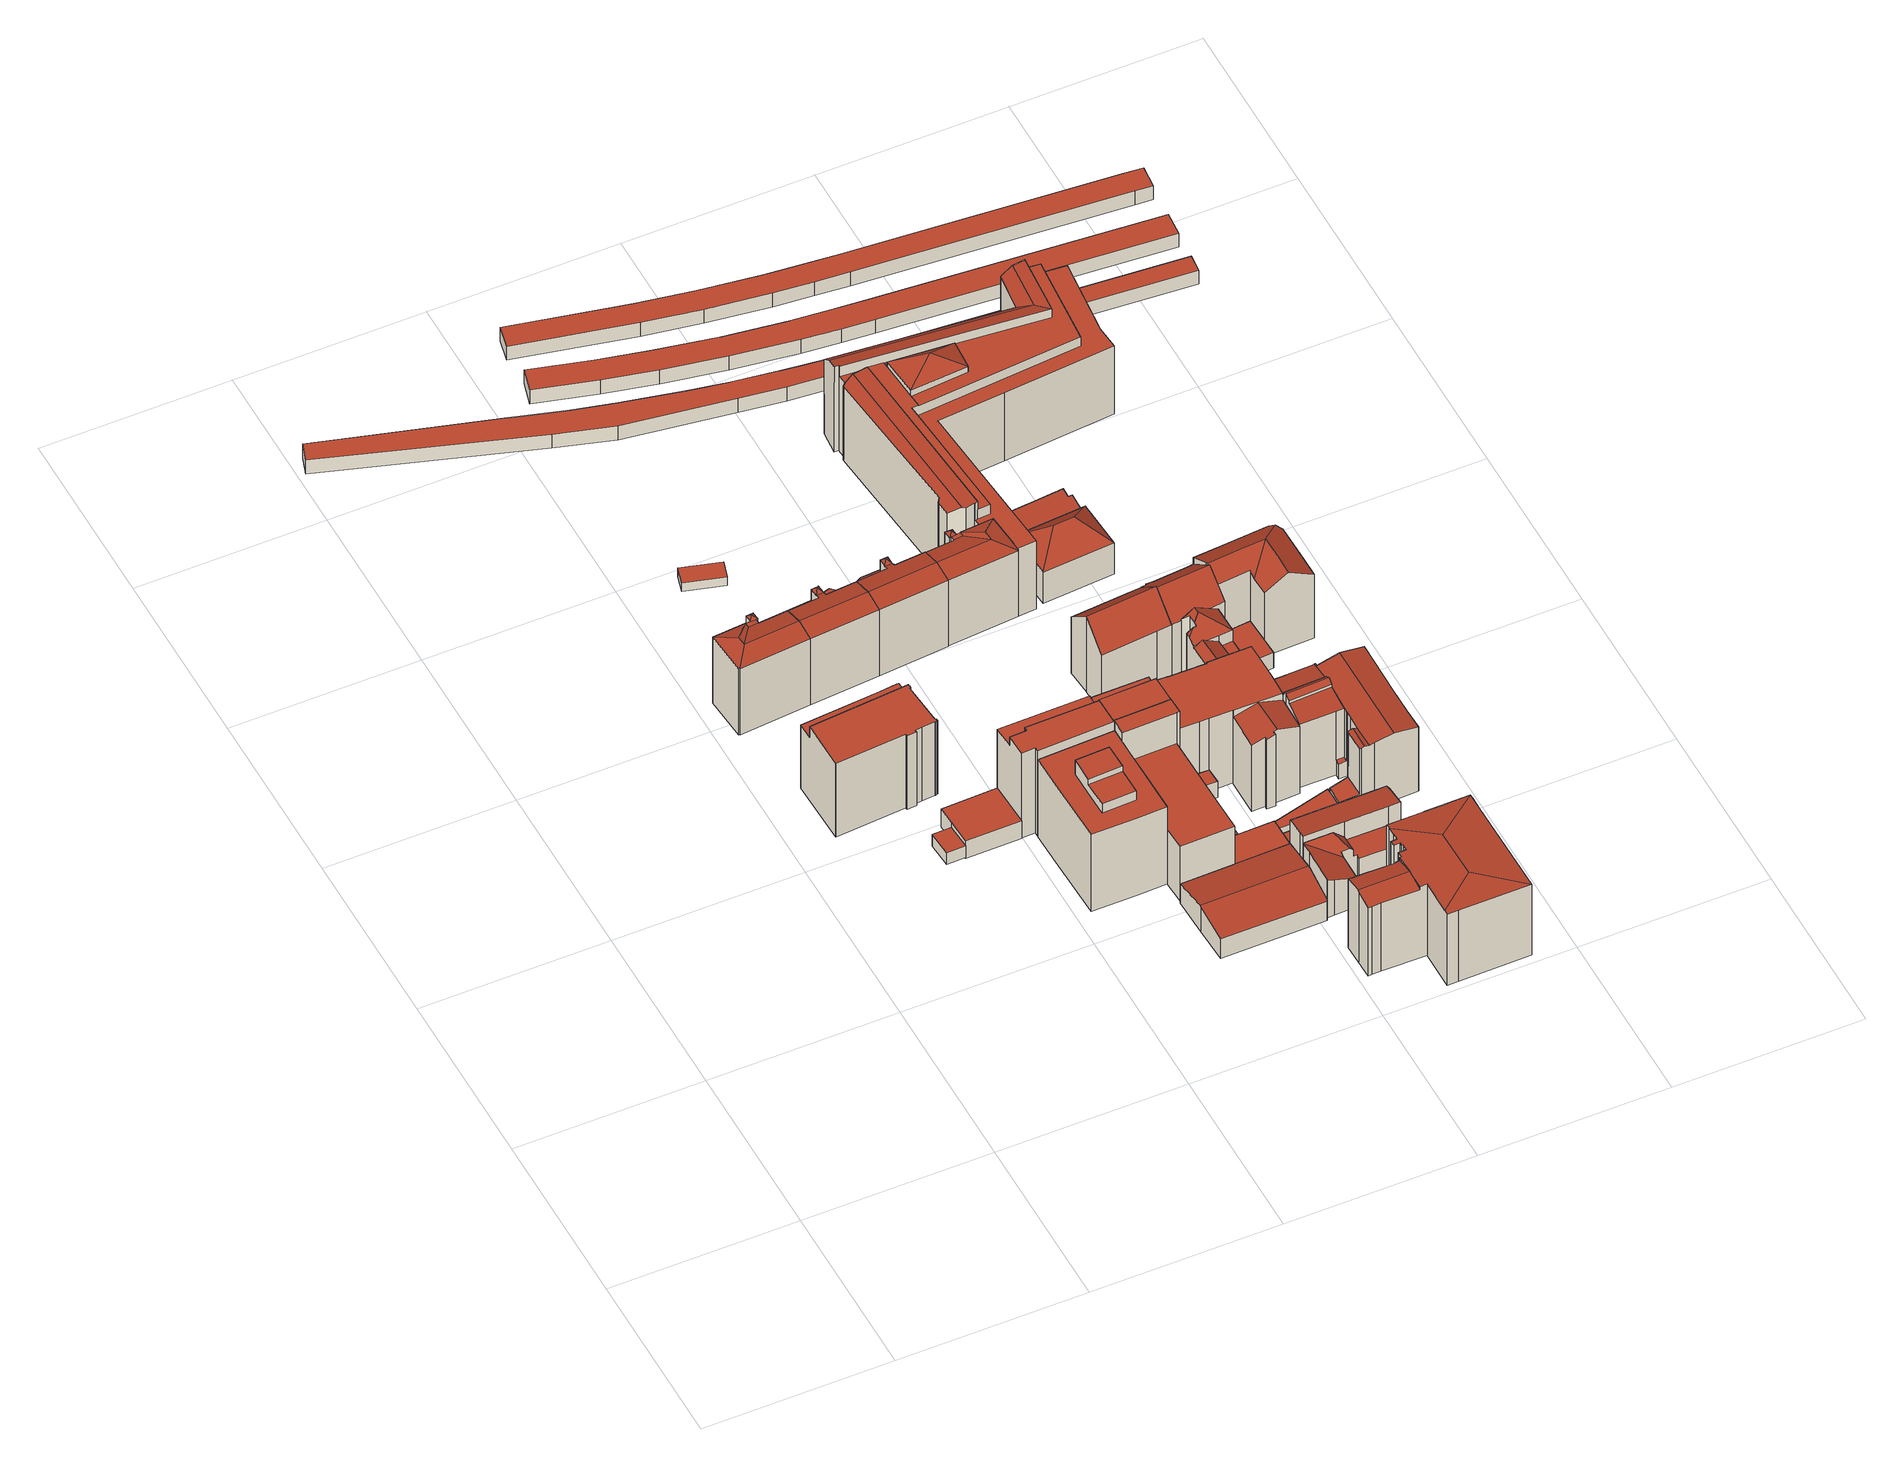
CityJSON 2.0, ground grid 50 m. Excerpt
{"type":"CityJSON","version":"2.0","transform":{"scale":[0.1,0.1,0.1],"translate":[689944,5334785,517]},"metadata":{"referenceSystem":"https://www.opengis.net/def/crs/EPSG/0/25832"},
"CityObjects":{
"building1":{"type":"Building","attributes":{"Gemeindeschluessel":"09162000","HoeheDach":"543.900","HoeheGrund":"519.340","Methode":"2000","NiedrigsteTraufeDesGebaeudes":"540.300","Geometrietyp2DReferenz":"3000","function":"31001_1000","roofType":"1000","measuredHeight":24.56,"storeysAboveGround":6},"geometry":[{"type":"MultiSurface","lod":"2","boundaries":[[[0,1,2,3,4,5]],[[6,7,8,9]],[[10,11,1,0,12,13]],[[14,15,16,17]],[[18,19,20,21]],[[22,2,1,11]],[[17,16,23,24]],[[5,25,12,0]],[[26,27,28,29]],[[30,31,32,33]],[[29,28,19,18]],[[21,20,15,14]],[[34,35,26,29,18,21,14,17,24,36,37,38,22,11,10,39,6,9,40,41,42,30,33]],[[38,3,2,22]],[[43,8,7,44,13,12,25,45,23,16,15,20,19,28,27,46,47,32,31,48,49]],[[35,46,27,26]],[[47,34,33,32]],[[37,36,45,25,5,4]],[[39,44,7,6]],[[34,47,46,35]],[[40,43,49,41]],[[37,4,3,38]],[[42,48,31,30]],[[41,49,48,42]],[[10,13,44,39]],[[24,23,45,36]],[[43,40,9,8]]],"semantics":{"surfaces":[{"type":"RoofSurface"},{"type":"WallSurface"},{"type":"GroundSurface"}],"values":[0,1,1,1,1,1,1,1,1,1,1,1,2,1,0,1,1,1,1,1,1,1,1,1,1,1,1]}}]},
"building2":{"type":"Building","attributes":{"Gemeindeschluessel":"09162000","HoeheDach":"522.783","HoeheGrund":"518.860","Methode":"1000","NiedrigsteTraufeDesGebaeudes":"522.783","Geometrietyp2DReferenz":"3000","function":"31001_2000","roofType":"1000","measuredHeight":3.92},"geometry":[{"type":"MultiSurface","lod":"2","boundaries":[[[50,51,52,53]],[[54,55,50,53]],[[55,56,51,50]],[[56,57,52,51]],[[56,55,54,57]],[[53,52,57,54]]],"semantics":{"surfaces":[{"type":"WallSurface"},{"type":"GroundSurface"},{"type":"RoofSurface"}],"values":[0,1,0,2,0,0]}}]},
"building3":{"type":"Building","attributes":{"Gemeindeschluessel":"09162000","HoeheDach":"542.830","HoeheGrund":"519.380","Methode":"2000","NiedrigsteTraufeDesGebaeudes":"541.520","Geometrietyp2DReferenz":"3000","function":"31001_9998","roofType":"3100","measuredHeight":23.45,"storeysAboveGround":6},"geometry":[{"type":"MultiSurface","lod":"2","boundaries":[[[58,59,60,61,62,63]],[[64,65,66,60,59,67]],[[68,69,70]],[[71,62,72,73]],[[74,75,76,77]],[[78,73,72,70,69,79]],[[77,76,80,81]],[[64,67,82,83]],[[84,79,69,68]],[[60,66,85,84,68,61]],[[86,85,66,65]],[[87,88,89,90]],[[86,78,79,84,85]],[[75,89,91,92,76]],[[74,90,89,75]],[[88,93,94,91,89]],[[62,61,68,70,72]],[[95,93,88,87]],[[95,83,82,94,93]],[[74,77,81,96,71,73,78,86,65,64,83,95,87,90]],[[81,80,63,96]],[[71,96,63,62]],[[92,80,76]],[[94,82,67,59,58,91]],[[91,58,63,80,92]]],"semantics":{"surfaces":[{"type":"RoofSurface"},{"type":"WallSurface"},{"type":"GroundSurface"}],"values":[0,1,0,1,1,1,1,1,0,0,1,1,1,0,1,0,0,1,1,2,1,1,0,0,0]}}]},
"building4":{"type":"Building","attributes":{"Gemeindeschluessel":"09162000","HoeheDach":"524.465","HoeheGrund":"518.630","Methode":"1000","NiedrigsteTraufeDesGebaeudes":"524.465","Geometrietyp2DReferenz":"3000","function":"31001_9998","roofType":"1000","measuredHeight":5.83},"geometry":[{"type":"MultiSurface","lod":"2","boundaries":[[[97,98,99,100,101]],[[100,99,102,103]],[[97,101,104,105]],[[99,98,106,102]],[[98,97,105,106]],[[104,103,102,106,105]],[[101,100,103,104]]],"semantics":{"surfaces":[{"type":"RoofSurface"},{"type":"WallSurface"},{"type":"GroundSurface"}],"values":[0,1,1,1,1,2,1]}}]},
"building5":{"type":"Building","attributes":{"Gemeindeschluessel":"09162000","HoeheDach":"522.730","HoeheGrund":"519.825","Methode":"2000","NiedrigsteTraufeDesGebaeudes":"522.730","Geometrietyp2DReferenz":"3000","function":"31001_2000","roofType":"1000","measuredHeight":2.9,"storeysAboveGround":1},"geometry":[{"type":"MultiSurface","lod":"2","boundaries":[[[107,108,109,110]],[[111,112,113,114]],[[113,108,107,114]],[[114,107,110,111]],[[112,109,108,113]],[[111,110,109,112]]],"semantics":{"surfaces":[{"type":"RoofSurface"},{"type":"GroundSurface"},{"type":"WallSurface"}],"values":[0,1,2,2,2,2]}}]},
"building6":{"type":"Building","attributes":{"Gemeindeschluessel":"09162000","HoeheDach":"542.830","HoeheGrund":"519.430","Methode":"2000","NiedrigsteTraufeDesGebaeudes":"541.290","Geometrietyp2DReferenz":"3000","function":"31001_9998","roofType":"3100","measuredHeight":23.4,"storeysAboveGround":6},"geometry":[{"type":"MultiSurface","lod":"2","boundaries":[[[115,116,117,118]],[[119,120,117,116]],[[121,119,116]],[[122,123,119,121]],[[83,95,93,94,82]],[[124,125,93,95]],[[83,82,126,127]],[[93,125,128,94]],[[124,129,130,128,125]],[[131,132,130,129]],[[83,127,115,118,131,129,124,95]],[[115,127,126,121,116]],[[94,128,130,132,122,121,126,82]],[[123,120,119]],[[131,118,117,120,123,122,132]]],"semantics":{"surfaces":[{"type":"WallSurface"},{"type":"RoofSurface"},{"type":"GroundSurface"}],"values":[0,1,1,1,0,0,0,1,0,0,2,0,1,1,0]}}]},
"building7":{"type":"Building","attributes":{"Gemeindeschluessel":"09162000","HoeheDach":"548.840","HoeheGrund":"518.543","Methode":"2000","NiedrigsteTraufeDesGebaeudes":"544.220","Geometrietyp2DReferenz":"3000","function":"31001_9998","roofType":"1000","measuredHeight":30.3,"storeysAboveGround":5},"geometry":[{"type":"MultiSurface","lod":"2","boundaries":[[[133,134,135,136]],[[137,138,139,140,141,142,143,144,145,146]],[[147,148,149,150]],[[151,152,133,136,153,148,147]],[[154,155,146,145,156,157]],[[158,159,160,161,154,157]],[[162,159,158,157,156,145,144,143,142,141]],[[153,163,149,148]],[[159,162,141,140,164,160]],[[135,163,153,136]],[[165,134,133,152]],[[163,135,134,165,166,150,149]],[[161,160,164,140,139,138,137,146,155,154],[150,166,165,152,151,147]]],"semantics":{"surfaces":[{"type":"RoofSurface"},{"type":"WallSurface"},{"type":"GroundSurface"}],"values":[0,1,1,1,1,1,2,0,1,1,1,1,0]}}]},
"building8":{"type":"Building","attributes":{"Gemeindeschluessel":"09162000","HoeheDach":"521.495","HoeheGrund":"518.695","Methode":"1000","NiedrigsteTraufeDesGebaeudes":"521.495","Geometrietyp2DReferenz":"3000","function":"31001_2463","roofType":"1000","measuredHeight":2.8,"storeysAboveGround":1},"geometry":[{"type":"MultiSurface","lod":"2","boundaries":[[[167,168,169,170]],[[171,172,173,174]],[[174,173,175,176]],[[177,178,175,173,172,169,168]],[[170,169,172,171]],[[179,177,168,167]],[[176,175,178,180]],[[176,180,179,167,170,171,174]],[[180,178,177,179]]],"semantics":{"surfaces":[{"type":"WallSurface"},{"type":"RoofSurface"},{"type":"GroundSurface"}],"values":[0,0,0,1,0,0,0,2,0]}}]},
"building9":{"type":"Building","attributes":{"Gemeindeschluessel":"09162000","HoeheDach":"547.100","HoeheGrund":"518.660","Methode":"2000","NiedrigsteTraufeDesGebaeudes":"544.110","Geometrietyp2DReferenz":"3000","function":"31001_9998","roofType":"1000","measuredHeight":28.44,"storeysAboveGround":7},"geometry":[{"type":"MultiSurface","lod":"2","boundaries":[[[181,182,183,184]],[[185,186,187,188]],[[189,190,191,192]],[[189,193,194,195,196,190]],[[197,188,187,182,181,198]],[[186,185,199,200]],[[184,183,201,202]],[[184,202,195,194,198,181]],[[202,201,196,195]],[[200,199,192,191]],[[189,192,199,185,188,197,193]],[[197,198,194,193]],[[200,191,190,196,201,183,182,187,186]]],"semantics":{"surfaces":[{"type":"WallSurface"},{"type":"RoofSurface"},{"type":"GroundSurface"}],"values":[0,0,0,0,0,0,0,1,0,0,2,0,1]}}]},
"building10":{"type":"Building","attributes":{"Gemeindeschluessel":"09162000","HoeheDach":"542.830","HoeheGrund":"519.440","Methode":"2000","NiedrigsteTraufeDesGebaeudes":"541.300","Geometrietyp2DReferenz":"3000","function":"31001_9998","roofType":"3100","measuredHeight":23.39,"storeysAboveGround":6},"geometry":[{"type":"MultiSurface","lod":"2","boundaries":[[[203,204,205,206,207,208]],[[209,210,211,208]],[[206,212,213,209,207]],[[203,208,211,214]],[[129,124,125,128,130]],[[125,215,216,128]],[[217,214,211,210,213,212,218]],[[128,216,219,218,212,206,205,130]],[[207,209,208]],[[220,221,219,216,215]],[[213,210,209]],[[220,215,125,124]],[[129,204,203,214,217,221,220,124]],[[217,218,219,221]],[[129,130,205,204]]],"semantics":{"surfaces":[{"type":"WallSurface"},{"type":"RoofSurface"},{"type":"GroundSurface"}],"values":[0,1,1,0,0,1,0,1,1,0,1,0,2,0,0]}}]},
"building11":{"type":"Building","attributes":{"Gemeindeschluessel":"09162000","HoeheDach":"526.376","HoeheGrund":"517.995","Methode":"1000","NiedrigsteTraufeDesGebaeudes":"524.415","Geometrietyp2DReferenz":"3000","function":"31001_9998","roofType":"3100","measuredHeight":8.38},"geometry":[{"type":"MultiSurface","lod":"2","boundaries":[[[222,223,224,225]],[[225,224,226,227,228]],[[229,230,231,232]],[[233,234,235,236,237]],[[222,225,228,236,235,238,239]],[[240,239,238,241]],[[233,242,231,230,226,224,223,240,241,234]],[[232,243,237,236,228,227,229]],[[232,231,242,243]],[[230,229,227,226]],[[233,237,243,242]],[[223,222,239,240]],[[241,238,235,234]]],"semantics":{"surfaces":[{"type":"WallSurface"},{"type":"RoofSurface"},{"type":"GroundSurface"}],"values":[0,0,0,0,1,0,2,1,0,0,0,0,0]}}]},
"building12":{"type":"Building","attributes":{"Gemeindeschluessel":"09162000","HoeheDach":"547.081","HoeheGrund":"518.590","Methode":"2000","NiedrigsteTraufeDesGebaeudes":"536.857","Geometrietyp2DReferenz":"3000","function":"31001_9998","roofType":"1000","measuredHeight":28.49,"storeysAboveGround":4},"geometry":[{"type":"MultiSurface","lod":"2","boundaries":[[[244,245,246,247,248,249,250,251,252,253]],[[254,255,256,257,258,259]],[[247,260,261,248]],[[251,255,254,252]],[[246,190,260,247]],[[248,261,262,249]],[[244,258,257,263,191,245]],[[256,264,263,257]],[[264,265,262,261,260,190,191,263]],[[253,259,258,244]],[[250,265,264,256,255,251]],[[249,262,265,250]],[[252,254,259,253]],[[245,191,190,246]]],"semantics":{"surfaces":[{"type":"GroundSurface"},{"type":"RoofSurface"},{"type":"WallSurface"}],"values":[0,1,2,2,2,2,2,2,1,2,2,2,2,2]}}]},
"building13":{"type":"Building","attributes":{"Gemeindeschluessel":"09162000","HoeheDach":"523.060","HoeheGrund":"519.081","Methode":"2000","NiedrigsteTraufeDesGebaeudes":"523.060","Geometrietyp2DReferenz":"3000","function":"31001_2000","roofType":"1000","measuredHeight":3.98},"geometry":[{"type":"MultiSurface","lod":"2","boundaries":[[[266,267,268,269]],[[267,270,271,268]],[[272,273,274,275]],[[276,277,278,279]],[[277,266,269,278]],[[270,272,275,271]],[[268,271,275,274,280,279,278,269]],[[281,276,279,280]],[[273,281,280,274]],[[266,277,276,281,273,272,270,267]]],"semantics":{"surfaces":[{"type":"WallSurface"},{"type":"GroundSurface"},{"type":"RoofSurface"}],"values":[0,0,0,0,0,0,1,0,0,2]}}]},
"building14":{"type":"Building","attributes":{"Gemeindeschluessel":"09162000","HoeheDach":"547.040","HoeheGrund":"519.140","Methode":"2000","NiedrigsteTraufeDesGebaeudes":"524.410","Geometrietyp2DReferenz":"3000","function":"31001_9998","roofType":"1000","measuredHeight":27.9,"storeysAboveGround":7},"geometry":[{"type":"MultiSurface","lod":"2","boundaries":[[[282,283,284,285,286,287]],[[288,283,282,289]],[[290,291,292,293]],[[294,285,284,295,293,292,296,297]],[[298,299,300,301]],[[296,292,291,302,303,300,299,304,305,306,307]],[[308,303,302,309]],[[310,286,285,294]],[[307,311,297,296]],[[289,282,287,312]],[[309,302,291,290]],[[313,312,287,286,310,311,307,306]],[[314,304,299,298]],[[313,306,305,315]],[[295,288,289,312,313,315,314,298,301,308,309,290,293]],[[295,284,283,288]],[[301,300,303,308]],[[294,297,311,310]],[[315,305,304,314]]],"semantics":{"surfaces":[{"type":"RoofSurface"},{"type":"WallSurface"},{"type":"GroundSurface"}],"values":[0,1,1,1,1,0,1,1,1,1,1,1,1,1,2,1,1,0,1]}}]},
"building15":{"type":"Building","attributes":{"Gemeindeschluessel":"09162000","HoeheDach":"524.323","HoeheGrund":"518.959","Methode":"1000","NiedrigsteTraufeDesGebaeudes":"524.323","Geometrietyp2DReferenz":"3000","function":"51009_1610","roofType":"1000","measuredHeight":5.36},"geometry":[{"type":"MultiSurface","lod":"2","boundaries":[[[316,317,318,319]],[[320,321,318,317,322]],[[323,324,325,316,319,326]],[[325,322,317,316]],[[319,318,321,326]],[[326,321,320,323]],[[320,322,325,324,323]]],"semantics":{"surfaces":[{"type":"WallSurface"},{"type":"RoofSurface"},{"type":"GroundSurface"}],"values":[0,1,2,0,0,0,0]}}]},
"building16":{"type":"Building","attributes":{"Gemeindeschluessel":"09162000","HoeheDach":"524.638","HoeheGrund":"519.140","Methode":"2000","NiedrigsteTraufeDesGebaeudes":"524.307","Geometrietyp2DReferenz":"3000","function":"51009_1610","roofType":"1000","measuredHeight":5.5},"geometry":[{"type":"MultiSurface","lod":"2","boundaries":[[[327,328,329,330,331,332,333,334]],[[334,335,336,327]],[[329,337,338,330]],[[333,339,335,334]],[[330,338,340,331]],[[332,341,339,333]],[[328,342,337,329]],[[342,328,327,336]],[[342,336,335,339,341,340,338,337]],[[331,340,341,332]]],"semantics":{"surfaces":[{"type":"GroundSurface"},{"type":"WallSurface"},{"type":"RoofSurface"}],"values":[0,1,1,1,1,1,1,1,2,1]}}]},
"building17":{"type":"Building","attributes":{"Gemeindeschluessel":"09162000","HoeheDach":"542.832","HoeheGrund":"519.560","Methode":"2000","NiedrigsteTraufeDesGebaeudes":"541.520","Geometrietyp2DReferenz":"3000","function":"31001_9998","roofType":"3100","measuredHeight":23.27,"storeysAboveGround":6},"geometry":[{"type":"MultiSurface","lod":"2","boundaries":[[[343,344,345,346]],[[347,348,349,350]],[[351,352,353]],[[354,355,347,350]],[[356,349,357,358]],[[359,360,348,347,361]],[[356,354,350,349]],[[362,351,353,363]],[[216,360,359,364,365,366]],[[367,368,369,370]],[[371,372,215,373]],[[374,373,215,216,366]],[[363,353,368,367]],[[375,369,368,352]],[[374,366,365,376]],[[377,378,351,362]],[[378,379,375,352,351]],[[374,376,377,362,363,367,370,355,354,356,358,380,343,346,371,373]],[[377,376,365,364,379,378]],[[346,345,372,371]],[[360,345,344,381,357,349,348]],[[364,359,361,369,375,379]],[[358,357,381,380]],[[380,381,344,343]],[[355,370,369,361,347]],[[215,372,345,360,216]],[[352,368,353]]],"semantics":{"surfaces":[{"type":"WallSurface"},{"type":"RoofSurface"},{"type":"GroundSurface"}],"values":[0,1,1,0,0,1,0,0,1,0,0,0,0,1,0,0,1,2,0,0,1,1,0,0,0,1,1]}}]},
"building18":{"type":"Building","attributes":{"Gemeindeschluessel":"09162000","HoeheDach":"521.987","HoeheGrund":"518.960","Methode":"1000","NiedrigsteTraufeDesGebaeudes":"521.987","Geometrietyp2DReferenz":"3000","function":"31001_2000","roofType":"1000","measuredHeight":3.03},"geometry":[{"type":"MultiSurface","lod":"2","boundaries":[[[316,382,383,384]],[[319,385,382,316]],[[386,384,383,387]],[[388,387,383,382,385]],[[386,389,319,316,384]],[[389,386,387,388,385,319]]],"semantics":{"surfaces":[{"type":"WallSurface"},{"type":"RoofSurface"},{"type":"GroundSurface"}],"values":[0,0,0,1,2,0]}}]},
"building19":{"type":"Building","attributes":{"Gemeindeschluessel":"09162000","HoeheDach":"543.630","HoeheGrund":"518.988","Methode":"2000","NiedrigsteTraufeDesGebaeudes":"541.709","Geometrietyp2DReferenz":"3000","function":"31001_9998","roofType":"3200","measuredHeight":24.64,"storeysAboveGround":6},"geometry":[{"type":"MultiSurface","lod":"2","boundaries":[[[390,391,392,393]],[[394,395,396,397]],[[398,399,400,401]],[[402,403,404,405]],[[406,407,408,409]],[[410,411,412,413,408,407,414,415]],[[416,417,418,419]],[[420,421,395,394]],[[422,423,424,425]],[[426,427,428,429,430,431]],[[432,433,434,435,436]],[[427,426,422,425,433,432,437,438,390,393,420,394,397,439,402,405,440,441,398,401,442,443,444,406,409,445,446,416,419,447,448]],[[449,450,451]],[[405,404,452,440]],[[446,453,417,416]],[[454,449,455]],[[439,456,403,402]],[[442,410,415,443]],[[437,457,458,438]],[[447,459,460,448]],[[434,424,423,431,430,454,455,435]],[[440,452,461,441]],[[445,413,453,446]],[[425,424,434,433]],[[409,408,413,445]],[[462,418,417,453,413,412]],[[420,393,392,451,450,421]],[[443,415,414,444]],[[419,418,459,447]],[[435,455,449,451,392,391,458,457,436]],[[426,431,423,422]],[[441,461,399,398]],[[454,429,428,463,462,412,411,400,399,461,452,404,403,456,396,395,421,450,449]],[[427,448,460,463,428]],[[438,458,391,390]],[[397,396,456,439]],[[444,414,407,406]],[[459,418,462,463,460]],[[432,436,457,437]],[[430,429,454]],[[442,401,400,411,410]]],"semantics":{"surfaces":[{"type":"WallSurface"},{"type":"RoofSurface"},{"type":"GroundSurface"}],"values":[0,0,0,0,0,1,0,0,0,0,0,2,0,0,0,0,0,0,0,0,1,0,0,0,0,1,0,0,0,1,0,0,1,0,0,0,0,1,0,0,0]}}]},
"building20":{"type":"Building","attributes":{"Gemeindeschluessel":"09162000","HoeheDach":"531.372","HoeheGrund":"518.930","Methode":"2000","NiedrigsteTraufeDesGebaeudes":"526.089","Geometrietyp2DReferenz":"3000","function":"31001_9998","roofType":"2100","measuredHeight":12.44},"geometry":[{"type":"MultiSurface","lod":"2","boundaries":[[[464,465,466,467,468,469]],[[470,471,464,469]],[[472,473,474,475,476,477,478,479,480]],[[481,482,483,484]],[[478,477,485,486]],[[486,485,487,488,489,490]],[[466,491,490,489,492,467]],[[493,494,495,474,473,472,480,496,481,484,470,469,468,467,492,489,488,487,497,498]],[[499,482,481,496,480,479]],[[500,485,477,476]],[[499,479,478,486,490,491]],[[483,482,499,491,466,465,464,471]],[[493,501,502,494]],[[475,503,502,501,504,505,500,476]],[[500,505,497,487,485]],[[494,502,503,495]],[[498,504,501,493]],[[497,505,504,498]],[[484,483,471,470]],[[495,503,475,474]]],"semantics":{"surfaces":[{"type":"WallSurface"},{"type":"RoofSurface"},{"type":"GroundSurface"}],"values":[0,0,0,0,1,0,0,2,0,0,1,1,0,1,0,0,0,0,0,0]}}]},
"building21":{"type":"Building","attributes":{"Gemeindeschluessel":"09162000","HoeheDach":"524.003","HoeheGrund":"518.870","Methode":"1000","NiedrigsteTraufeDesGebaeudes":"524.003","Geometrietyp2DReferenz":"3000","function":"51009_1610","roofType":"1000","measuredHeight":5.13},"geometry":[{"type":"MultiSurface","lod":"2","boundaries":[[[506,507,508,509,510,511,512,513]],[[509,508,514,515,516,510]],[[510,516,517,511]],[[512,518,519,513]],[[513,519,520,506]],[[516,515,514,521,520,519,518,517]],[[511,517,518,512]],[[508,507,506,520,521,514]]],"semantics":{"surfaces":[{"type":"GroundSurface"},{"type":"WallSurface"},{"type":"RoofSurface"}],"values":[0,1,1,1,1,2,1,1]}}]},
"building22":{"type":"Building","attributes":{"Gemeindeschluessel":"09162000","HoeheDach":"544.700","HoeheGrund":"519.390","Methode":"2000","NiedrigsteTraufeDesGebaeudes":"538.034","Geometrietyp2DReferenz":"3000","function":"31001_9998","roofType":"3100","measuredHeight":25.31,"storeysAboveGround":5},"geometry":[{"type":"MultiSurface","lod":"2","boundaries":[[[522,523,524,525]],[[526,527,523,522]],[[527,526,528,529,530,531]],[[532,533,530,529]],[[525,524,534,535]],[[536,537,533,532]],[[538,531,530,533,537]],[[522,525,535,539,536,532,529,528,526]],[[539,535,534,538,537,536]],[[534,524,523,527,531,538]]],"semantics":{"surfaces":[{"type":"WallSurface"},{"type":"RoofSurface"},{"type":"GroundSurface"}],"values":[0,0,0,0,0,0,1,2,0,1]}}]},
"building23":{"type":"Building","attributes":{"Gemeindeschluessel":"09162000","HoeheDach":"533.563","HoeheGrund":"518.910","Methode":"1000","NiedrigsteTraufeDesGebaeudes":"532.311","Geometrietyp2DReferenz":"3000","function":"31001_9998","roofType":"1000","measuredHeight":14.65,"storeysAboveGround":4},"geometry":[{"type":"MultiSurface","lod":"2","boundaries":[[[540,541,542,543]],[[544,545,546,498,497,487,489,547,548,549,540,543]],[[487,550,551,489]],[[498,552,553,497]],[[549,554,541,540]],[[546,555,552,498]],[[547,556,557,548]],[[545,544,543,542,558,559]],[[548,557,554,549]],[[489,551,556,547]],[[545,559,555,546]],[[550,553,552,555,559,558,542,541,554,557,556,551]],[[497,553,550,487]]],"semantics":{"surfaces":[{"type":"WallSurface"},{"type":"GroundSurface"},{"type":"RoofSurface"}],"values":[0,1,0,0,0,0,0,0,0,0,0,2,0]}}]},
"building24":{"type":"Building","attributes":{"Gemeindeschluessel":"09162000","HoeheDach":"541.359","HoeheGrund":"517.137","Methode":"2000","NiedrigsteTraufeDesGebaeudes":"524.272","Geometrietyp2DReferenz":"3000","function":"31001_9998","roofType":"1000","measuredHeight":24.22,"storeysAboveGround":4},"geometry":[{"type":"MultiSurface","lod":"2","boundaries":[[[560,561,562,563,564,565]],[[566,567,568,569,570,571]],[[572,573,574]],[[575,576,577,578]],[[579,580,581]],[[582,578,577,583,584]],[[583,577,576,585,586]],[[587,588,589,590]],[[591,592,593,566,571,594]],[[566,593,595,596,597,567]],[[598,599,600,601,602,603]],[[604,605,572,574,606]],[[607,569,568,608,609]],[[610,611,612,613,614]],[[615,616,598,603]],[[611,617,618,581,580,619,612]],[[620,621,622,623]],[[624,625,626,627]],[[628,629,621,620]],[[630,631,632,605,604,564,563]],[[591,633,634,575,578,582,587,590,635,599,598,616,636,637,628,620,623,638,639,561,560,617,611,610,624,627,640,641,642,643,644,592]],[[638,645,646,639]],[[647,572,605,632]],[[642,641,608,568,567,597]],[[604,606,579,581,618,565,564]],[[562,561,639,646]],[[588,587,582,584]],[[625,648,607,609,649,626]],[[562,646,645,622,621,629,650,651,615,603,602,652,653,654,630,563]],[[560,565,618,617]],[[655,635,590,589]],[[632,631,594,571,570,647]],[[637,650,629,628]],[[643,596,595,644]],[[635,655,600,599]],[[641,640,649,609,608]],[[636,651,650,637]],[[623,622,645,638]],[[602,601,586,585,652]],[[575,634,653,652,585,576]],[[633,591,594,631,630,654]],[[624,610,614,648,625]],[[574,573,569,607,648,614,613,619,580,579]],[[633,654,653,634]],[[616,615,651,636]],[[644,595,593,592]],[[570,569,573,572,647]],[[619,613,612]],[[627,626,649,640]],[[642,597,596,643]],[[588,584,583,586,601,600,655,589]],[[574,579,606]]],"semantics":{"surfaces":[{"type":"WallSurface"},{"type":"RoofSurface"},{"type":"GroundSurface"}],"values":[0,0,0,0,0,0,1,0,0,1,0,1,1,0,0,0,0,0,0,0,2,0,0,0,1,0,0,1,1,0,0,1,0,0,0,0,0,0,0,0,0,0,1,0,0,0,0,1,0,0,1,0]}}]},
"building25":{"type":"Building","attributes":{"Gemeindeschluessel":"09162000","HoeheDach":"524.970","HoeheGrund":"520.370","Methode":"2000","NiedrigsteTraufeDesGebaeudes":"524.970","Geometrietyp2DReferenz":"3000","function":"51009_1610","roofType":"1000","measuredHeight":4.6},"geometry":[{"type":"MultiSurface","lod":"2","boundaries":[[[656,657,658,659]],[[660,661,662,663]],[[664,665,666,667]],[[668,669,670,671]],[[672,673,674,675]],[[667,666,676,677]],[[671,678,679,656,659,660,663,664,667,677,680,681,682,672,675,668]],[[677,676,683,680]],[[671,670,684,678]],[[679,685,657,656]],[[680,683,686,681]],[[681,686,687,682]],[[659,658,661,660]],[[669,674,673,687,686,683,676,666,665,662,661,658,657,685,684,670]],[[678,684,685,679]],[[675,674,669,668]],[[663,662,665,664]],[[682,687,673,672]]],"semantics":{"surfaces":[{"type":"WallSurface"},{"type":"GroundSurface"},{"type":"RoofSurface"}],"values":[0,0,0,0,0,0,1,0,0,0,0,0,0,2,0,0,0,0]}}]},
"building26":{"type":"Building","attributes":{"name":"Polizeiinspektion 16 München - Hauptbahnhof","Gemeindeschluessel":"09162000","HoeheDach":"534.071","HoeheGrund":"517.590","Methode":"2000","NiedrigsteTraufeDesGebaeudes":"527.162","Geometrietyp2DReferenz":"3000","function":"31001_3071","roofType":"3200","measuredHeight":16.48,"storeysAboveGround":2},"geometry":[{"type":"MultiSurface","lod":"2","boundaries":[[[688,689,690,691]],[[692,693,694,695,696,697,698]],[[690,699,700,701,702,691]],[[701,700,703,704]],[[696,695,705,706]],[[707,708,704,703]],[[709,710,711,712]],[[713,711,714,715,716]],[[717,718,713,716,719,720]],[[708,707,721,722]],[[715,714,710,723,705,695,694,724]],[[711,710,714]],[[706,705,723,725,726,722,721]],[[696,706,721,707,703,700,699,690,689,697]],[[712,711,713,718]],[[716,715,724,719]],[[719,724,694,693,727,720]],[[718,717,720,727,693,692,698,688,691,702,701,704,708,722,726,725,709,712]],[[725,723,710,709]],[[698,697,689,688]]],"semantics":{"surfaces":[{"type":"WallSurface"},{"type":"RoofSurface"},{"type":"GroundSurface"}],"values":[0,0,0,0,0,0,0,1,0,0,1,1,0,1,0,1,0,2,0,0]}}]},
"building27":{"type":"Building","attributes":{"Gemeindeschluessel":"09162000","HoeheDach":"544.530","HoeheGrund":"519.280","Methode":"2000","NiedrigsteTraufeDesGebaeudes":"537.843","Geometrietyp2DReferenz":"3000","function":"31001_9998","roofType":"3100","measuredHeight":25.25,"storeysAboveGround":5},"geometry":[{"type":"MultiSurface","lod":"2","boundaries":[[[728,729,730,731]],[[732,733,734,735,736,737,738,739]],[[740,741,742,743]],[[744,745,746,747]],[[748,749,750,751,752,753]],[[754,755,756,757]],[[739,738,755,754]],[[731,730,758,759]],[[737,753,752,758,730,729,746,745,760,756,755,738]],[[747,746,729,728]],[[736,735,742,741,761,762,748,753,737]],[[749,748,762,763]],[[764,760,745,744]],[[734,743,742,735]],[[765,740,743,734,733,732,739,754,757,764,744,747,728,731,759,751,750,749,763]],[[759,758,752,751]],[[757,756,760,764]],[[740,765,763,762,761,741]]],"semantics":{"surfaces":[{"type":"WallSurface"},{"type":"RoofSurface"},{"type":"GroundSurface"}],"values":[0,0,0,0,0,0,0,0,1,0,1,0,0,0,2,0,0,0]}}]},
"building28":{"type":"Building","attributes":{"Gemeindeschluessel":"09162000","HoeheDach":"526.050","HoeheGrund":"519.120","Methode":"1000","NiedrigsteTraufeDesGebaeudes":"526.050","Geometrietyp2DReferenz":"3000","function":"31001_2000","roofType":"1000","measuredHeight":6.93,"storeysAboveGround":1},"geometry":[{"type":"MultiSurface","lod":"2","boundaries":[[[766,767,768,769]],[[770,771,772,773]],[[774,775,776,777,778,772,771,779,768,767]],[[776,775,774,780,781,782]],[[780,774,767,766]],[[773,783,784,782,781,780,766,769,785,770]],[[785,779,771,770]],[[784,777,776,782]],[[784,783,773,772,778,777]],[[769,768,779,785]]],"semantics":{"surfaces":[{"type":"WallSurface"},{"type":"RoofSurface"},{"type":"GroundSurface"}],"values":[0,0,1,0,0,2,0,0,0,0]}}]},
"building29":{"type":"Building","attributes":{"Gemeindeschluessel":"09162000","HoeheDach":"543.070","HoeheGrund":"518.967","Methode":"2000","NiedrigsteTraufeDesGebaeudes":"524.050","Geometrietyp2DReferenz":"3000","function":"31001_9998","roofType":"3100","measuredHeight":24.1,"storeysAboveGround":5},"geometry":[{"type":"MultiSurface","lod":"2","boundaries":[[[786,787,788,789]],[[790,791,792,793,794,795]],[[796,797,798,799,800]],[[801,802,803,804]],[[805,793,792,806]],[[807,808,809,810]],[[811,812,813,814]],[[805,815,794,793]],[[816,817,818,819]],[[800,799,820,821]],[[822,806,792,791]],[[823,787,786,824]],[[825,826,827,828]],[[803,829,830,831,804]],[[801,832,833,808,807,802]],[[822,834,835,815,805,806]],[[823,836,837,838,788,787]],[[839,819,818,837,836]],[[797,832,801,804,831,827,826]],[[840,813,812,796,800,821]],[[810,841,829,803,802,807]],[[827,831,830,828]],[[841,842,843,825,828,830,829]],[[844,845,811,814]],[[799,798,846,820]],[[834,847,848,849,850,835]],[[851,852,817,816]],[[835,850,853,795,794,815]],[[823,824,839,836]],[[844,790,795,853,845]],[[846,843,842,854]],[[797,796,812,811,845,849,848,838,837,818,817,852,855,832]],[[832,855,833]],[[849,845,853,850]],[[808,833,855,852,851,809]],[[846,798,797,826,825,843]],[[847,789,788,838,848]],[[824,786,789,847,834,822,791,790,844,814,813,840,854,842,841,810,809,851,816,819,839]],[[854,840,821,820,846]]],"semantics":{"surfaces":[{"type":"WallSurface"},{"type":"RoofSurface"},{"type":"GroundSurface"}],"values":[0,0,0,0,1,0,0,0,0,1,0,0,0,1,1,0,1,0,0,0,0,1,0,0,0,0,0,1,0,0,0,1,0,1,0,1,0,2,0]}}]},
"building30":{"type":"Building","attributes":{"Gemeindeschluessel":"09162000","HoeheDach":"548.880","HoeheGrund":"517.108","Methode":"2000","NiedrigsteTraufeDesGebaeudes":"539.810","Geometrietyp2DReferenz":"3000","function":"31001_9998","roofType":"1000","measuredHeight":31.77,"storeysAboveGround":6},"geometry":[{"type":"MultiSurface","lod":"2","boundaries":[[[856,857,858,859]],[[860,861,862,863,864]],[[865,866,867,868]],[[869,870,871,872,873]],[[874,875,876,877,878,861,860,879,870,869,880,881,882,883,884,885,886,887,888,889,890,891,892,893]],[[892,894,895,893]],[[896,897,898,899,900]],[[896,900,873,872]],[[874,901,902,875]],[[881,898,897,903,904,905,906,907,882]],[[908,909,910,911]],[[868,867,912,857,856]],[[890,913,914,891]],[[910,909,915,916,917,867,866,918,919]],[[880,869,873,900,899]],[[920,921,922,923,924,918,866,865]],[[925,926,924,923,864,863]],[[904,903,921,920]],[[858,927,928]],[[882,907,929,883]],[[919,930,931,910]],[[858,857,927]],[[885,932,933,886]],[[934,935,916,915,936,937]],[[891,914,894,892]],[[859,858,928,917,938]],[[889,939,913,890]],[[925,940,930,919,926]],[[880,899,898,881]],[[927,857,912]],[[884,941,932,885]],[[879,860,864,923,922,942]],[[936,908,911,943,895,894,914,913,939,944,945,933,932,941,929,907,906,937]],[[936,915,909,908]],[[911,910,931,946,943]],[[887,945,944,888]],[[926,919,918,924]],[[921,903,897,896]],[[879,942,871,870]],[[877,947,948,878]],[[928,927,912]],[[888,944,939,889]],[[876,949,947,877]],[[949,876,875,902,950]],[[949,950,940,863,862,948,947]],[[878,948,862,861]],[[883,929,941,884]],[[921,896,872,871,942,922]],[[950,902,901,946,931,930,940]],[[906,905,934,937]],[[874,893,895,943,946,901]],[[917,928,912,867]],[[863,940,925]],[[934,905,904,920,865,868,856,859,938,935]],[[886,933,945,887]],[[938,917,916,935]]],"semantics":{"surfaces":[{"type":"WallSurface"},{"type":"GroundSurface"},{"type":"RoofSurface"}],"values":[0,0,0,0,1,0,2,2,0,0,0,0,0,2,0,0,2,0,2,0,0,2,0,0,0,0,0,0,0,2,0,0,2,0,0,0,0,2,0,0,2,0,0,0,2,0,0,2,2,0,0,0,0,2,0,0]}}]},
"building31":{"type":"Building","attributes":{"Gemeindeschluessel":"09162000","HoeheDach":"524.500","HoeheGrund":"519.310","Methode":"2000","NiedrigsteTraufeDesGebaeudes":"524.500","Geometrietyp2DReferenz":"3000","function":"31001_2000","roofType":"1000","measuredHeight":5.19,"storeysAboveGround":1},"geometry":[{"type":"MultiSurface","lod":"2","boundaries":[[[951,763,952,953,954,749]],[[955,956,957,958]],[[958,957,959,960]],[[960,959,961,962]],[[962,961,963,964]],[[953,952,963,961,959,957,956,954]],[[964,963,952,763]],[[958,960,962,964,763,951,749,955]],[[954,956,955,749]]],"semantics":{"surfaces":[{"type":"WallSurface"},{"type":"RoofSurface"},{"type":"GroundSurface"}],"values":[0,0,0,0,0,1,0,2,0]}}]},
"building32":{"type":"Building","attributes":{"Gemeindeschluessel":"09162000","HoeheDach":"524.951","HoeheGrund":"520.351","Methode":"1000","NiedrigsteTraufeDesGebaeudes":"524.951","Geometrietyp2DReferenz":"3000","function":"51009_1610","roofType":"1000","measuredHeight":4.6},"geometry":[{"type":"MultiSurface","lod":"2","boundaries":[[[965,966,967,968]],[[969,970,971,972]],[[973,974,975,971,970,976,977,978,979,980,981,982,983,984,967,966]],[[985,983,982,986]],[[972,971,975,987]],[[988,979,978,989]],[[987,990,991,965,968,992,985,986,993,994,988,989,995,996,969,972]],[[994,980,979,988]],[[987,975,974,990]],[[989,978,977,995]],[[991,973,966,965]],[[986,982,981,993]],[[990,974,973,991]],[[968,967,984,992]],[[993,981,980,994]],[[995,977,976,996]],[[996,976,970,969]],[[992,984,983,985]]],"semantics":{"surfaces":[{"type":"WallSurface"},{"type":"RoofSurface"},{"type":"GroundSurface"}],"values":[0,0,1,0,0,0,2,0,0,0,0,0,0,0,0,0,0,0]}}]},
"building33":{"type":"Building","attributes":{"Gemeindeschluessel":"09162000","HoeheDach":"544.173","HoeheGrund":"519.150","Methode":"2000","NiedrigsteTraufeDesGebaeudes":"540.182","Geometrietyp2DReferenz":"3000","function":"31001_9998","roofType":"3100","measuredHeight":25.02,"storeysAboveGround":5},"geometry":[{"type":"MultiSurface","lod":"2","boundaries":[[[997,998,999,1000,1001,1002]],[[1002,1001,1000,1003,1004,1005,1006,1007]],[[1008,1009,1010,1011,1012,1013]],[[1014,1015,1008,1013]],[[1016,1017,1018,1007,1006,1005,1004,1019,1020,1021,1022,1014,1013,1012,1011,1023,1024]],[[1022,1021,1025,1026,1015,1014]],[[1018,1017,1027,997,1002,1007]],[[1020,1019,1004,1003,1028,1029]],[[1015,1026,1030,999,1031,1010,1009,1008]],[[1025,1029,1028,1003,1000,999,1030,1026]],[[1017,1016,1024,1032,1033,1027]],[[1031,1032,1024,1023,1011,1010]],[[1020,1029,1025,1021]],[[1027,1033,1032,1031,999,998,997]]],"semantics":{"surfaces":[{"type":"RoofSurface"},{"type":"WallSurface"},{"type":"GroundSurface"}],"values":[0,1,1,1,2,1,1,1,0,0,1,1,1,0]}}]},
"building34":{"type":"Building","attributes":{"Gemeindeschluessel":"09162000","HoeheDach":"525.210","HoeheGrund":"520.610","Methode":"1000","NiedrigsteTraufeDesGebaeudes":"525.210","Geometrietyp2DReferenz":"3000","function":"51009_1610","roofType":"1000","measuredHeight":4.6},"geometry":[{"type":"MultiSurface","lod":"2","boundaries":[[[1034,1035,1036,1037]],[[1038,1039,1040,1036,1035,1041,1042,1043,1044,1045,1046,1047,1048,1049,1050,1051]],[[1052,1041,1035,1034]],[[1053,1038,1051,1054]],[[1054,1051,1050,1055]],[[1037,1036,1040,1056]],[[1057,1045,1044,1058]],[[1055,1050,1049,1059]],[[1054,1055,1059,1060,1061,1062,1057,1058,1063,1064,1052,1034,1037,1056,1065,1053]],[[1062,1046,1045,1057]],[[1058,1044,1043,1063]],[[1056,1040,1039,1065]],[[1061,1047,1046,1062]],[[1059,1049,1048,1060]],[[1065,1039,1038,1053]],[[1060,1048,1047,1061]],[[1064,1042,1041,1052]],[[1063,1043,1042,1064]]],"semantics":{"surfaces":[{"type":"WallSurface"},{"type":"RoofSurface"},{"type":"GroundSurface"}],"values":[0,1,0,0,0,0,0,0,2,0,0,0,0,0,0,0,0,0]}}]}
},
"vertices":[
[866,1205,233],[862,1249,233],[857,1249,233],[813,1245,233],[600,1228,233],[601,1184,233],[866,1194,23],[866,1194,269],[863,1193,269],[863,1193,23],[866,1200,23],[862,1249,23],[866,1205,269],[866,1200,269],[790,1064,23],[790,1064,269],[605,1050,269],[605,1050,23],[816,1060,23],[816,1060,269],[791,1058,269],[791,1058,23],[857,1249,23],[605,1051,269],[605,1051,23],[601,1184,269],[833,1068,23],[833,1068,269],[815,1066,269],[815,1066,23],[874,1072,23],[874,1072,269],[874,1071,269],[874,1071,23],[870,1070,23],[868,1070,23],[604,1051,23],[600,1228,23],[813,1245,23],[866,1199,23],[872,1077,23],[875,1078,23],[876,1072,23],[872,1077,269],[866,1199,269],[604,1051,269],[868,1070,269],[870,1070,269],[876,1072,269],[875,1078,269],
[798,863,19],[798,863,58],[794,931,58],[794,931,19],[843,932,19],[847,863,19],[847,863,58],[843,932,58],
[625,1554,245],[651,1556,245],[650,1567,245],[635,1566,245],[635,1568,245],[624,1567,245],[651,1555,24],[650,1568,24],[650,1568,245],[651,1555,245],[644,1577,254],[653,1588,246],[634,1587,246],[635,1568,24],[634,1587,245],[634,1587,24],[545,1443,24],[545,1443,245],[536,1561,245],[536,1561,24],[653,1588,24],[653,1588,245],[624,1568,245],[624,1568,24],[729,1561,245],[729,1561,24],[655,1568,246],[655,1568,245],[655,1568,24],[548,1441,24],[548,1441,245],[548,1444,246],[548,1444,24],[585,1497,258],[583,1520,258],[736,1456,245],[732,1508,258],[736,1456,24],[624,1567,24],
[992,864,75],[987,984,75],[840,980,75],[843,932,75],[847,863,75],[840,980,16],[843,932,16],[847,863,16],[992,864,16],[987,984,16],
[730,1882,57],[743,1929,57],[639,1958,57],[626,1911,57],[626,1911,28],[639,1958,28],[743,1929,28],[730,1882,28],
[808,1600,24],[808,1600,243],[827,1602,243],[827,1602,24],[819,1590,252],[827,1602,244],[810,1578,243],[830,1579,243],[829,1580,244],[920,1470,24],[920,1470,245],[811,1567,245],[811,1567,24],[917,1522,258],[913,1575,24],[913,1575,245],[831,1569,24],[831,1569,245],
[1087,636,301],[1176,639,301],[1176,710,301],[1086,707,301],[1229,780,272],[1230,712,272],[1231,588,272],[1231,586,272],[1231,586,15],[1231,588,15],[1230,712,15],[1229,780,15],[1229,861,15],[1229,861,272],[1086,776,272],[1086,776,318],[1175,779,318],[1175,779,272],[1086,707,272],[1087,636,272],[1086,707,318],[1028,855,272],[1029,855,272],[1029,855,15],[1028,855,15],[1030,763,15],[1034,585,15],[1034,585,272],[1030,763,272],[1151,585,15],[1176,710,318],[1151,585,272],[1176,639,272],[1176,710,272],
[928,1699,17],[928,1699,45],[710,1681,45],[710,1681,17],[706,1726,17],[706,1726,45],[875,1739,45],[875,1739,17],[930,1755,45],[930,1755,17],[965,1718,45],[965,1721,45],[965,1718,17],[965,1721,17],
[990,924,271],[990,924,301],[1034,925,301],[1034,925,271],[1027,865,17],[1027,865,301],[992,864,301],[992,864,17],[1228,866,17],[1228,866,301],[1229,861,301],[1229,861,17],[1226,987,17],[1226,987,271],[1227,938,271],[1227,938,301],[987,984,17],[987,984,271],[1028,855,17],[1028,855,301],[1034,936,301],[1034,936,271],
[993,1614,24],[995,1581,24],[995,1581,246],[994,1592,243],[994,1593,244],[993,1614,244],[1003,1604,253],[1012,1615,244],[1012,1616,244],[1014,1593,243],[1013,1594,244],[1012,1616,24],[1105,1485,245],[1101,1537,258],[1014,1583,24],[1014,1583,246],[1097,1589,246],[1105,1485,24],[1097,1589,24],
[1375,525,74],[1375,525,10],[1233,523,10],[1233,523,74],[1236,420,10],[1236,420,94],[1236,422,94],[1239,322,75],[1239,322,10],[1514,323,10],[1514,323,74],[1517,422,10],[1517,456,10],[1517,456,88],[1517,426,94],[1517,422,93],[1518,475,84],[1518,527,74],[1518,527,10],[1518,475,10],[1516,326,10],[1516,326,75],
[1231,586,16],[1229,861,16],[1228,866,16],[1351,868,16],[1378,869,16],[1379,824,16],[1370,824,16],[1373,607,16],[1375,525,16],[1233,523,16],[1375,525,199],[1373,607,199],[1370,823,199],[1229,820,199],[1231,586,199],[1233,523,199],[1351,868,301],[1378,869,301],[1379,824,301],[1229,820,301],[1370,823,301],[1370,824,301],
[1005,1741,61],[1093,1747,61],[1093,1747,21],[1005,1741,21],[1103,1624,61],[1103,1624,21],[1023,1618,61],[1022,1629,61],[1022,1629,21],[1023,1618,21],[965,1718,61],[965,1721,61],[965,1721,21],[965,1718,21],[977,1625,21],[977,1625,61],
[1351,868,300],[1378,869,300],[1377,925,300],[1376,944,300],[1227,941,300],[1228,866,300],[1378,869,21],[1351,868,21],[1427,986,21],[1427,986,74],[1375,988,74],[1375,988,21],[1376,944,272],[1377,925,21],[1375,981,74],[1375,981,272],[1375,994,21],[1375,994,74],[1426,997,74],[1426,997,21],[1432,986,74],[1432,997,74],[1346,993,74],[1329,992,74],[1226,987,74],[1226,980,74],[1432,997,21],[1432,986,21],[1227,941,272],[1226,980,272],[1228,866,21],[1226,987,21],[1346,993,21],[1329,992,21],
[1518,585,20],[1518,585,73],[1518,527,73],[1518,527,20],[1373,607,73],[1375,525,73],[1517,609,73],[1373,607,20],[1423,608,20],[1517,609,20],[1375,525,20],
[1379,824,21],[1429,823,21],[1454,823,21],[1455,780,21],[1421,780,21],[1423,608,21],[1373,607,21],[1370,824,21],[1370,824,76],[1379,824,76],[1454,823,73],[1455,780,73],[1373,607,76],[1421,780,74],[1423,608,74],[1429,823,74],
[1294,1502,26],[1294,1502,246],[1292,1502,246],[1292,1502,26],[1199,1611,245],[1245,1577,258],[1285,1617,246],[1199,1612,245],[1168,1607,245],[1177,1618,253],[1166,1628,245],[1199,1612,26],[1199,1611,26],[1285,1617,26],[1293,1526,245],[1293,1526,26],[1199,1598,245],[1247,1548,258],[1198,1611,245],[1168,1607,26],[1166,1628,26],[1173,1596,245],[1173,1595,245],[1097,1589,245],[1185,1629,26],[1185,1629,245],[1187,1610,245],[1187,1610,26],[1292,1499,26],[1292,1499,245],[1105,1485,26],[1097,1589,26],[1187,1609,245],[1173,1595,26],[1172,1608,26],[1172,1608,245],[1172,1607,245],[1293,1521,26],[1293,1521,245],
[1518,585,50],[1578,586,50],[1578,586,20],[1518,527,50],[1577,527,20],[1577,527,50],[1572,527,50],[1572,527,20],
[1639,214,20],[1639,214,248],[1639,217,248],[1639,217,20],[1653,233,20],[1653,233,258],[1674,233,259],[1674,233,20],[1670,273,20],[1670,273,259],[1669,289,259],[1669,289,20],[1670,249,20],[1670,249,259],[1670,258,259],[1670,258,20],[1768,326,20],[1768,326,257],[1826,326,257],[1826,326,20],[1669,316,258],[1669,310,259],[1768,233,266],[1885,327,257],[1760,326,257],[1668,325,257],[1885,277,20],[1885,277,257],[1887,7,257],[1887,7,20],[1653,218,20],[1653,218,257],[1527,113,20],[1527,113,247],[1517,113,247],[1517,113,20],[1551,114,20],[1669,113,20],[1669,113,259],[1651,113,257],[1651,113,247],[1551,114,247],[1516,216,20],[1517,162,20],[1517,162,257],[1517,166,258],[1516,216,248],[1528,216,20],[1552,216,20],[1674,249,20],[1655,258,20],[1654,273,20],[1669,316,20],[1668,325,20],[1760,326,20],[1885,327,20],[1885,316,20],[1697,6,20],[1668,6,20],[1651,171,257],[1650,218,257],[1650,218,248],[1655,258,258],[1885,316,257],[1651,162,257],[1651,167,258],[1674,249,259],[1528,216,248],[1552,216,248],[1697,6,257],[1668,6,257],[1654,273,258],[1769,99,266],[1668,18,259],
[1516,326,143],[1517,399,143],[1517,422,143],[1517,422,19],[1517,399,19],[1516,326,19],[1514,323,19],[1514,323,144],[1617,411,19],[1623,410,19],[1634,410,19],[1634,410,93],[1623,410,93],[1623,410,115],[1617,411,121],[1593,411,121],[1593,411,19],[1592,325,19],[1592,325,115],[1534,324,136],[1534,324,19],[1623,456,115],[1594,456,144],[1623,456,19],[1594,456,19],[1517,456,19],[1517,456,144],[1517,455,143],[1517,455,19],[1768,438,19],[1768,398,19],[1634,399,19],[1593,399,19],[1737,455,19],[1768,455,19],[1593,399,115],[1623,456,104],[1768,438,100],[1768,398,91],[1634,399,91],[1768,455,104],[1737,455,104],
[1675,640,19],[1675,606,19],[1675,589,19],[1599,587,19],[1578,586,19],[1518,585,19],[1517,609,19],[1675,650,19],[1675,589,70],[1599,587,70],[1578,586,70],[1518,585,70],[1517,609,70],[1675,650,70],[1675,640,70],[1675,606,70],
[1482,1156,24],[1482,1156,211],[1334,1144,210],[1334,1144,24],[1521,1159,24],[1521,1159,211],[1516,1229,24],[1511,1299,24],[1511,1299,211],[1516,1229,277],[1472,1296,24],[1472,1296,211],[1329,1213,276],[1329,1213,24],[1324,1284,24],[1324,1284,211],[1329,1214,277],[1329,1214,24],
[1737,527,19],[1737,527,153],[1767,528,153],[1767,528,19],[1767,527,19],[1768,514,19],[1768,472,19],[1518,475,19],[1518,527,19],[1577,527,19],[1623,456,166],[1517,456,166],[1768,455,166],[1737,455,166],[1577,527,153],[1768,472,163],[1518,475,162],[1518,527,153],[1767,527,153],[1768,514,156],
[1536,995,1],[1526,985,1],[1526,985,244],[1530,988,244],[1530,988,180],[1536,995,185],[1649,1027,73],[1646,1170,73],[1646,1170,198],[1647,1094,198],[1647,1094,161],[1649,1027,161],[1610,1091,179],[1610,1091,198],[1579,1090,198],[1642,805,1],[1642,805,223],[1640,725,224],[1640,725,1],[1554,1088,198],[1543,1087,198],[1543,1087,192],[1572,723,1],[1582,723,243],[1572,723,240],[1642,821,223],[1579,821,243],[1572,713,1],[1572,713,240],[1549,713,233],[1549,713,1],[1643,1027,1],[1669,1027,1],[1669,1027,84],[1643,1027,161],[1667,1088,84],[1667,1103,84],[1664,1172,83],[1515,823,1],[1515,722,1],[1515,722,221],[1515,822,222],[1515,822,244],[1515,823,244],[1572,989,206],[1615,989,179],[1567,1089,206],[1584,1148,236],[1627,1168,210],[1584,1165,236],[1567,1123,1],[1542,1121,1],[1542,1121,210],[1559,1122,221],[1567,1123,221],[1454,823,244],[1454,823,1],[1546,1005,1],[1546,1005,191],[1542,1106,210],[1377,925,1],[1377,925,244],[1375,988,244],[1375,988,1],[1566,1155,1],[1566,1155,225],[1548,1162,215],[1548,1162,1],[1378,869,1],[1378,869,244],[1643,989,244],[1643,989,161],[1615,989,161],[1644,929,1],[1644,882,1],[1549,722,1],[1429,823,1],[1379,824,1],[1427,986,1],[1432,986,1],[1564,1163,1],[1627,1168,1],[1664,1172,1],[1667,1103,1],[1667,1088,1],[1427,986,244],[1432,986,244],[1610,1091,161],[1567,1131,226],[1564,1163,225],[1379,824,244],[1429,823,244],[1642,821,244],[1644,882,244],[1644,929,244],[1549,722,233],
[627,2502,34],[627,2502,80],[739,2475,80],[739,2475,34],[897,2440,34],[897,2440,80],[1001,2421,80],[1001,2421,34],[1120,2403,34],[1120,2403,80],[1278,2383,80],[1278,2383,34],[555,2451,34],[555,2451,80],[7,2626,80],[7,2626,34],[992,2365,34],[992,2365,80],[705,2407,80],[705,2407,34],[2136,2316,80],[2136,2316,34],[23,2676,34],[488,2543,34],[2132,2267,34],[1273,2334,34],[1111,2348,34],[2132,2267,80],[23,2676,80],[488,2543,80],[1273,2334,80],[1111,2348,80],
[1375,1710,6],[1375,1710,110],[1373,1733,114],[1373,1733,6],[1370,1664,6],[1370,1661,6],[1370,1661,113],[1370,1664,110],[1370,1664,102],[1366,1709,110],[1366,1709,6],[1452,1740,114],[1507,1744,115],[1507,1744,6],[1452,1740,6],[1528,1746,115],[1528,1746,6],[1542,1676,110],[1542,1676,102],[1529,1722,110],[1529,1722,6],[1551,1676,6],[1551,1676,111],[1560,1541,110],[1560,1541,6],[1371,1528,110],[1488,1604,171],[1433,1600,171],[1371,1529,111],[1371,1529,6],[1371,1528,6],[1361,1660,111],[1361,1660,6],[1540,1723,110],[1540,1723,6],[1542,1675,111],[1364,1661,113],[1542,1675,6],[1542,1676,6],[1364,1661,6],
[1645,1314,23],[1645,1314,209],[1653,1314,210],[1653,1314,23],[1516,1227,23],[1518,1197,23],[1521,1159,23],[1521,1159,212],[1518,1197,247],[1516,1227,275],[1511,1299,212],[1511,1299,23],[1564,1163,23],[1564,1163,212],[1548,1162,212],[1548,1162,23],[1544,1302,23],[1544,1302,213],[1643,1309,214],[1643,1309,23],[1662,1201,240],[1662,1201,23],[1659,1239,23],[1658,1241,23],[1658,1241,273],[1659,1239,275],[1525,1300,23],[1525,1300,212],[1526,1305,209],[1526,1305,23],[1657,1256,260],[1657,1256,23],[1542,1306,208],[1627,1168,212],[1664,1172,212],[1664,1172,23],[1542,1306,23],[1627,1168,23],
[1644,929,21],[1644,929,90],[1643,1027,90],[1643,1027,21],[1701,1028,21],[1701,1028,90],[1701,935,90],[1701,935,21],[1686,930,90],[1686,929,90],[1686,926,90],[1694,927,90],[1696,929,90],[1669,1027,90],[1686,930,21],[1686,929,21],[1686,926,21],[1696,929,21],[1694,927,21],[1669,1027,21],
[1881,655,20],[1881,655,234],[1882,595,234],[1882,595,20],[1732,655,20],[1675,640,20],[1675,640,82],[1729,654,82],[1729,654,234],[1732,655,234],[1754,711,234],[1754,734,234],[1754,725,232],[1754,725,70],[1754,711,70],[1754,819,244],[1642,816,244],[1642,816,252],[1754,819,252],[1729,591,82],[1675,589,82],[1644,882,231],[1684,882,232],[1684,882,20],[1644,882,20],[1755,694,234],[1755,711,234],[1755,711,20],[1755,694,20],[1729,591,234],[1757,880,20],[1757,880,234],[1757,876,234],[1757,876,20],[1733,725,70],[1733,710,70],[1675,589,20],[1881,728,234],[1881,728,20],[1642,786,243],[1754,790,243],[1754,790,252],[1642,786,252],[1642,805,259],[1642,801,261],[1754,805,261],[1754,875,234],[1754,883,232],[1732,591,20],[1732,591,234],[1882,882,234],[1818,879,246],[1818,593,246],[1882,882,20],[1733,710,20],[1642,805,20],[1640,725,20],[1640,725,232],[1754,655,20],[1754,655,234],[1733,725,232],[1766,592,20],[1766,592,236],[1754,591,234],[1742,591,237],[1757,883,20],[1757,883,234],[1742,655,237],[1733,725,20],[1754,883,234],
[1439,2135,258],[1439,2135,277],[1434,2055,277],[1434,2055,258],[1165,2150,1],[1159,2149,1],[1159,2149,249],[1163,2150,254],[1165,2150,254],[1271,2166,258],[1271,2166,260],[1272,2150,260],[1272,2150,258],[1156,2245,1],[1151,2182,1],[1151,2182,285],[1153,2211,278],[1156,2245,249],[1251,1648,1],[1230,1646,1],[1196,1676,1],[1193,1717,1],[1198,1724,1],[1163,2181,1],[1628,2200,1],[1638,2302,1],[1803,2287,1],[1782,2070,1],[1787,2007,1],[1492,1984,1],[1315,1970,1],[1340,1658,1],[1351,1524,1],[1293,1521,1],[1293,1526,1],[1285,1617,1],[1285,1620,1],[1255,1618,1],[1285,1620,228],[1255,1618,228],[1656,2164,278],[1667,2300,278],[1638,2302,252],[1628,2200,250],[1627,2201,249],[1251,1648,284],[1230,1646,280],[1698,2297,286],[1698,2297,258],[1737,2293,258],[1737,2293,228],[1803,2287,228],[1293,1649,228],[1293,1649,260],[1260,1647,260],[1260,1647,228],[1272,2150,277],[1293,1526,228],[1285,1617,228],[1265,2006,260],[1283,2007,260],[1280,2043,260],[1224,2170,260],[1220,2148,260],[1685,2127,258],[1685,2127,286],[1163,2176,286],[1163,2176,254],[1224,2170,254],[1183,2149,254],[1220,2148,254],[1356,2096,319],[1280,2043,277],[1782,2070,228],[1220,2148,286],[1260,1647,286],[1492,1984,228],[1315,1970,228],[1717,2041,258],[1283,2007,258],[1265,2006,228],[1717,2041,228],[1280,2043,258],[1293,1521,228],[1183,2149,278],[1787,2007,228],[1163,2181,285],[1252,1645,228],[1351,1524,228],[1340,1658,228],[1252,1645,284],[1193,1717,249],[1198,1724,256],[1196,1676,248],[1222,1653,278],
[1663,1187,23],[1664,1172,75],[1663,1187,75],[1662,1201,75],[1748,1208,23],[1748,1208,75],[1751,1138,75],[1751,1138,23],[1752,1094,75],[1752,1094,23],[1667,1088,75],[1667,1088,23],[1667,1103,75],[1667,1103,23],
[2142,2394,34],[2142,2394,80],[1391,2454,80],[1391,2454,34],[1043,2561,34],[1043,2561,80],[1213,2537,80],[1213,2537,34],[2147,2459,80],[1397,2519,80],[1313,2527,80],[884,2591,80],[749,2622,80],[588,2665,80],[571,2601,80],[732,2558,80],[870,2527,80],[1034,2497,80],[1206,2472,80],[1307,2461,80],[1206,2472,34],[1034,2497,34],[1313,2527,34],[571,2601,34],[588,2665,34],[1397,2519,34],[2147,2459,34],[1307,2461,34],[870,2527,34],[732,2558,34],[749,2622,34],[884,2591,34],
[1814,1140,272],[1814,1193,272],[1813,1260,272],[1749,1189,233],[1749,1188,233],[1751,1138,233],[1748,1208,244],[1748,1208,21],[1749,1189,21],[1749,1188,21],[1751,1138,21],[1653,1314,232],[1746,1321,232],[1854,1329,232],[1854,1329,21],[1746,1321,21],[1653,1314,21],[1657,1256,21],[1657,1256,267],[1880,1198,21],[1880,1142,21],[1814,1140,21],[1747,1208,21],[1662,1201,21],[1658,1241,21],[1658,1248,21],[1866,1318,21],[1879,1306,21],[1658,1241,268],[1658,1248,272],[1880,1142,232],[1747,1208,244],[1662,1201,243],[1747,1255,272],[1866,1318,239],[1879,1306,232],[1880,1198,232],
[1403,2614,36],[1403,2614,82],[1316,2622,82],[1316,2622,36],[895,2682,82],[1047,2655,82],[1212,2632,82],[2109,2559,82],[2155,2555,82],[2160,2617,82],[2114,2621,82],[1409,2676,82],[1322,2684,82],[1221,2694,82],[1058,2717,82],[908,2743,82],[597,2810,82],[584,2749,82],[2109,2559,36],[895,2682,36],[584,2749,36],[597,2810,36],[1212,2632,36],[1409,2676,36],[2114,2621,36],[908,2743,36],[1058,2717,36],[1221,2694,36],[1322,2684,36],[2160,2617,36],[2155,2555,36],[1047,2655,36]
]}
